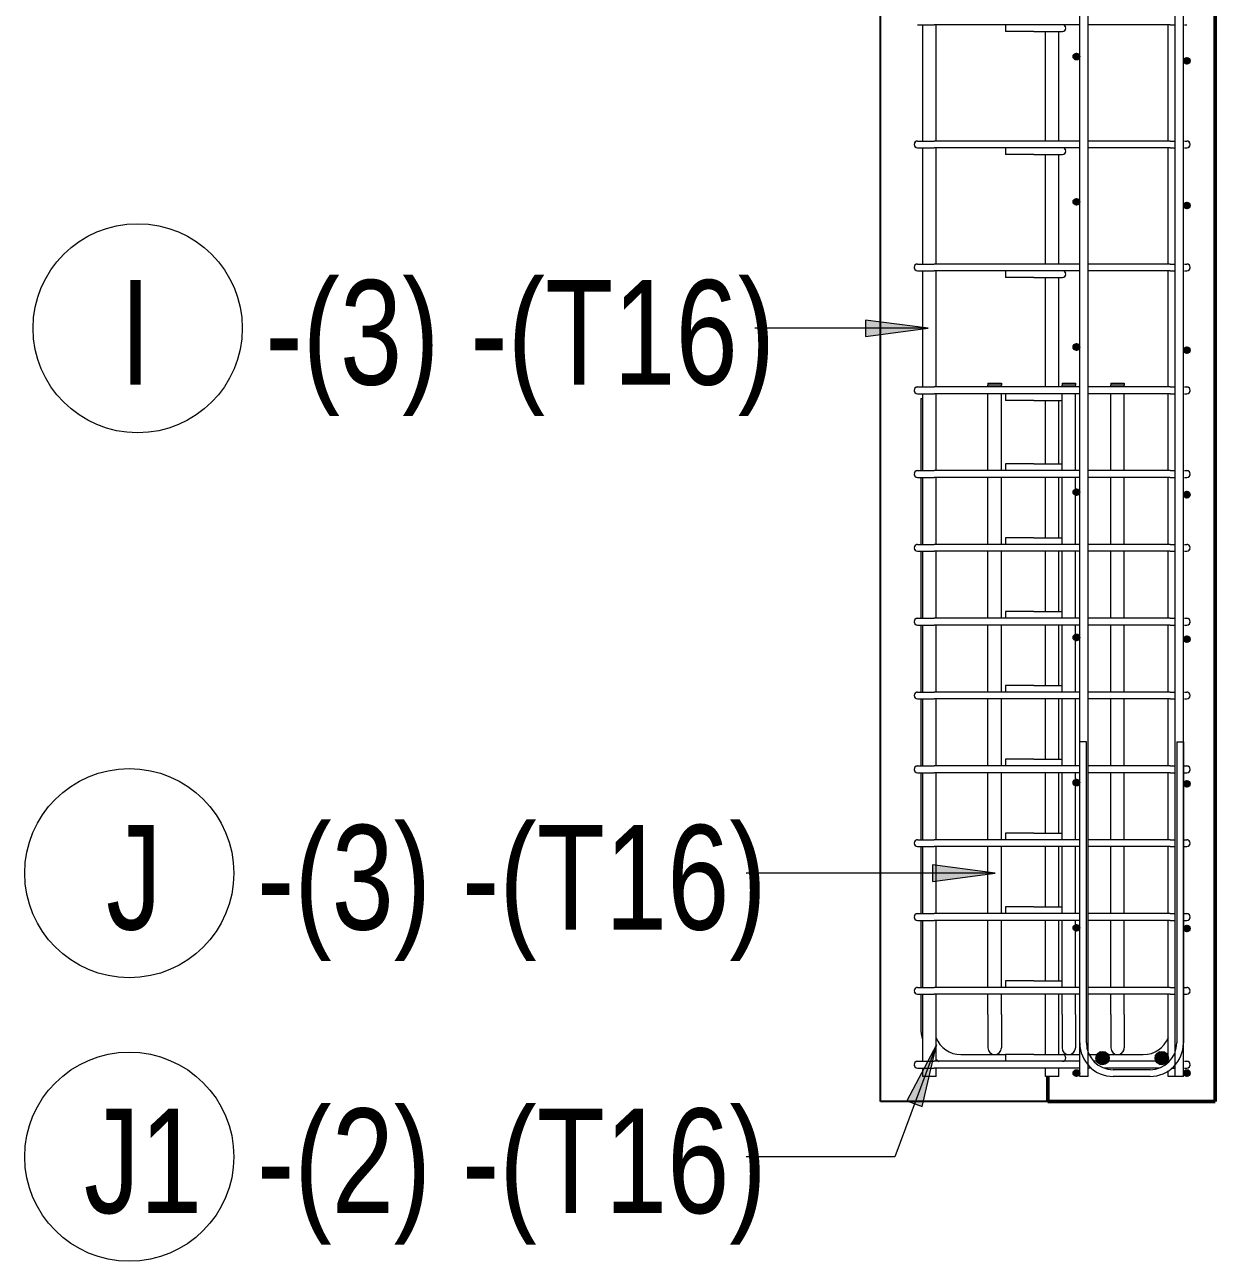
# Model space of a CAD drawing. Header units: millimetres. Extents: x 6720 to 22888, y -3063 to 10060.
# Drawn here: x 21464 to 22888, y -1586 to -108 of the extents above; entities that cross this region are included whole.
import ezdxf

# ---------------------------------------------------------------- set-up
doc = ezdxf.new("R2010")
doc.units = ezdxf.units.MM
for name, color, linetype, lineweight in [('A-WALL', 113, 'Continuous', 25), ('S-RBAR', 171, 'Continuous', 18), ('S-RBAR-IDEN', 171, 'Continuous', 9)]:
    doc.layers.add(name, color=color, linetype=linetype, lineweight=lineweight)
doc.styles.add('Nirmala UI Semilight', font='NirmalaS.ttf', dxfattribs={"width": 0.8, "height": 125})

# ---------------------------------------------------------------- blocks, each defined once
blk = doc.blocks.new('M_Rebar Tag_rfa MARK - ARROW-794226-Elevation Right 2')
at = {"layer": 'S-RBAR-IDEN'}
blk.add_circle((10317.4, 1169), 125, dxfattribs=at)

msp = doc.modelspace()

# ---------------------------------------------------------------- hatches: boundary and pattern name
at = {"layer": 'S-RBAR'}
for points in [[(22721.7, -150.1), (22725.7, -146.1), (22721.7, -142.1), (22717.7, -146.1), (22718.3, -146.7)], [(22853.7, -155.2), (22857.7, -151.2), (22853.7, -147.2), (22849.7, -151.2)], [(22721.7, -323.7), (22725.7, -319.7), (22721.7, -315.7), (22717.7, -319.7)], [(22853.7, -328), (22857.7, -324), (22853.7, -320), (22849.7, -324)], [(22721.7, -497.2), (22725.7, -493.2), (22721.7, -489.2), (22717.7, -493.2)], [(22853.7, -500.9), (22857.7, -496.9), (22853.7, -492.9), (22849.7, -496.9)], [(22721.7, -670.8), (22725.7, -666.8), (22721.7, -662.8), (22717.7, -666.8)], [(22853.7, -673.7), (22857.7, -669.7), (22853.7, -665.7), (22849.7, -669.7)], [(22721.7, -844.3), (22725.7, -840.3), (22721.7, -836.3), (22717.7, -840.3)], [(22853.7, -846.5), (22857.7, -842.5), (22853.7, -838.5), (22849.7, -842.5)], [(22721.7, -1017.9), (22725.7, -1013.9), (22721.7, -1009.9), (22717.7, -1013.9)], [(22853.7, -1019.3), (22857.7, -1015.3), (22853.7, -1011.3), (22849.7, -1015.3)], [(22721.7, -1191.4), (22725.7, -1187.4), (22721.7, -1183.4), (22717.7, -1187.4)], [(22853.7, -1192.2), (22857.7, -1188.2), (22853.7, -1184.2), (22849.7, -1188.2)], [(22750.4, -1350.9), (22759.4, -1348), (22759.4, -1338.5), (22750.4, -1335.6), (22744.9, -1343.2)], [(22821.3, -1350.9), (22830.2, -1348), (22830.2, -1338.5), (22821.3, -1335.6), (22815.7, -1343.2)], [(22721.7, -1365), (22725.7, -1361), (22721.7, -1357), (22717.7, -1361)], [(22853.7, -1365), (22857.7, -1361), (22853.7, -1357), (22849.7, -1361)]]:
    msp.add_hatch(color=256, dxfattribs=at).paths.add_polyline_path(points)
h = msp.add_hatch(color=256, dxfattribs=at)
edge = h.paths.add_edge_path()
edge.add_arc((22721.7, -146.1), 4, 0, 360)
h = msp.add_hatch(color=256, dxfattribs=at)
edge = h.paths.add_edge_path()
edge.add_arc((22853.7, -151.2), 4, 0, 360)
h = msp.add_hatch(color=256, dxfattribs=at)
edge = h.paths.add_edge_path()
edge.add_arc((22721.7, -319.7), 4, 0, 360)
h = msp.add_hatch(color=256, dxfattribs=at)
edge = h.paths.add_edge_path()
edge.add_arc((22853.7, -324), 4, 0, 360)
h = msp.add_hatch(color=256, dxfattribs=at)
edge = h.paths.add_edge_path()
edge.add_arc((22721.7, -493.2), 4, 0, 360)
h = msp.add_hatch(color=256, dxfattribs=at)
edge = h.paths.add_edge_path()
edge.add_arc((22853.7, -496.9), 4, 0, 360)
h = msp.add_hatch(color=256, dxfattribs=at)
edge = h.paths.add_edge_path()
edge.add_arc((22721.7, -666.8), 4, 0, 360)
h = msp.add_hatch(color=256, dxfattribs=at)
edge = h.paths.add_edge_path()
edge.add_arc((22853.7, -669.7), 4, 0, 360)
h = msp.add_hatch(color=256, dxfattribs=at)
edge = h.paths.add_edge_path()
edge.add_arc((22721.7, -840.3), 4, 0, 360)
h = msp.add_hatch(color=256, dxfattribs=at)
edge = h.paths.add_edge_path()
edge.add_arc((22853.7, -842.5), 4, 0, 360)
h = msp.add_hatch(color=256, dxfattribs=at)
edge = h.paths.add_edge_path()
edge.add_arc((22721.7, -1013.9), 4, 0, 360)
h = msp.add_hatch(color=256, dxfattribs=at)
edge = h.paths.add_edge_path()
edge.add_arc((22853.7, -1015.3), 4, 0, 360)
h = msp.add_hatch(color=256, dxfattribs=at)
edge = h.paths.add_edge_path()
edge.add_arc((22721.7, -1187.4), 4, 0, 360)
h = msp.add_hatch(color=256, dxfattribs=at)
edge = h.paths.add_edge_path()
edge.add_arc((22853.7, -1188.2), 4, 0, 360)
h = msp.add_hatch(color=256, dxfattribs=at)
edge = h.paths.add_edge_path()
edge.add_arc((22752.9, -1343.2), 8, 0, 360)
h = msp.add_hatch(color=256, dxfattribs=at)
edge = h.paths.add_edge_path()
edge.add_arc((22823.7, -1343.2), 8, 0, 360)
h = msp.add_hatch(color=256, dxfattribs=at)
edge = h.paths.add_edge_path()
edge.add_arc((22721.7, -1361), 4, 0, 360)
h = msp.add_hatch(color=256, dxfattribs=at)
edge = h.paths.add_edge_path()
edge.add_arc((22853.7, -1361), 4, 0, 360)
at = {"layer": 'S-RBAR-IDEN'}
for points in [[(22544.6, -470.8), (22469.6, -461), (22469.6, -480.7)], [(22624.6, -1122.1), (22549.6, -1112.3), (22549.6, -1132)], [(22554.3, -1327.3), (22519, -1394.2), (22537.5, -1401.1)]]:
    msp.add_hatch(color=256, dxfattribs=at).paths.add_polyline_path(points)

# ---------------------------------------------------------------- linework, layer by layer
at = {"layer": 'A-WALL', "lineweight": 50}
for p, q in [((22887.7, -1395), (22887.7, 1473.2)), ((22687.7, -1365), (22687.7, -1395)), ((22687.7, -1395), (22887.7, -1395))]:
    msp.add_line(p, q, dxfattribs=at)
at = {"layer": 'A-WALL'}
for p, q in [((22487.7, -1395), (22487.7, 777)), ((22687.7, -1395), (22487.7, -1395))]:
    msp.add_line(p, q, dxfattribs=at)
at = {"layer": 'S-RBAR'}
for p, q in [((22725.8, -1365), (22725.8, 7670)), ((22735.8, -1365), (22735.8, 7670)), ((22839.6, -1365), (22839.6, 7630)), ((22849.6, -1365), (22849.6, 7630)), ((22531.7, -108), (22551.7, -108)), ((22538, -247), (22538, -108)), ((22725.8, -108), (22551.7, -108)), ((22554, -247), (22554, -108)), ((22636.9, -108), (22636.9, -116)), ((22670.9, -116), (22636.9, -116)), ((22670.9, -116), (22705, -116)), ((22684.7, -247), (22684.7, -116)), ((22700.7, -247), (22700.7, -116)), ((22833.7, -108), (22735.8, -108)), ((22831.4, -247), (22831.4, -108)), ((22833.7, -108), (22840.1, -108)), ((22850.8, -108), (22853.7, -108)), ((22721.7, -142.1), (22717.7, -146.1)), ((22717.7, -146.1), (22718.3, -146.7)), ((22718.3, -146.7), (22721.7, -150.1)), ((22725.7, -146.1), (22721.7, -142.1)), ((22721.7, -150.1), (22725.7, -146.1)), ((22853.7, -147.2), (22849.7, -151.2)), ((22857.7, -151.2), (22853.7, -147.2)), ((22849.7, -151.2), (22853.7, -155.2)), ((22853.7, -155.2), (22857.7, -151.2)), ((22531.7, -247), (22551.7, -247)), ((22725.8, -247), (22551.7, -247)), ((22833.7, -247), (22735.8, -247)), ((22833.7, -247), (22840.1, -247)), ((22850.8, -247), (22853.7, -247)), ((22531.7, -255), (22551.7, -255)), ((22538, -394), (22538, -255)), ((22725.8, -255), (22551.7, -255)), ((22554, -394), (22554, -255)), ((22636.9, -255), (22636.9, -263)), ((22670.9, -263), (22636.9, -263)), ((22670.9, -263), (22705, -263)), ((22684.7, -394), (22684.7, -263)), ((22700.7, -394), (22700.7, -263)), ((22833.7, -255), (22735.8, -255)), ((22831.4, -394), (22831.4, -255)), ((22833.7, -255), (22840.1, -255)), ((22850.8, -255), (22853.7, -255)), ((22721.7, -315.7), (22717.7, -319.7)), ((22717.7, -319.7), (22721.7, -323.7)), ((22725.7, -319.7), (22721.7, -315.7)), ((22721.7, -323.7), (22725.7, -319.7)), ((22853.7, -320), (22849.7, -324)), ((22849.7, -324), (22853.7, -328)), ((22857.7, -324), (22853.7, -320)), ((22853.7, -328), (22857.7, -324)), ((22531.7, -394), (22551.7, -394)), ((22725.8, -394), (22551.7, -394)), ((22833.7, -394), (22735.8, -394)), ((22833.7, -394), (22840.1, -394)), ((22850.8, -394), (22853.7, -394)), ((22531.7, -402), (22551.7, -402)), ((22538, -541), (22538, -402)), ((22725.8, -402), (22551.7, -402)), ((22554, -541), (22554, -402)), ((22636.9, -402), (22636.9, -410)), ((22670.9, -410), (22636.9, -410)), ((22670.9, -410), (22705, -410)), ((22684.7, -541), (22684.7, -410)), ((22700.7, -541), (22700.7, -410)), ((22833.7, -402), (22735.8, -402)), ((22831.4, -541), (22831.4, -402)), ((22833.7, -402), (22840.1, -402)), ((22850.8, -402), (22853.7, -402)), ((22721.7, -489.2), (22717.7, -493.2)), ((22717.7, -493.2), (22721.7, -497.2)), ((22725.7, -493.2), (22721.7, -489.2)), ((22721.7, -497.2), (22725.7, -493.2)), ((22853.7, -492.9), (22849.7, -496.9)), ((22849.7, -496.9), (22853.7, -500.9)), ((22857.7, -496.9), (22853.7, -492.9)), ((22853.7, -500.9), (22857.7, -496.9)), ((22531.7, -541), (22551.7, -541)), ((22725.8, -541), (22551.7, -541)), ((22616, -536.4), (22616, -538.9)), ((22616, -536.4), (22632, -536.4)), ((22632, -538.9), (22616, -538.9)), ((22616, -541), (22616, -538.9)), ((22632, -536.4), (22632, -538.9)), ((22632, -541), (22632, -538.9)), ((22704.5, -536.4), (22704.5, -538.9)), ((22704.5, -536.4), (22720.5, -536.4)), ((22720.5, -538.9), (22704.5, -538.9)), ((22704.5, -541), (22704.5, -538.9)), ((22720.5, -536.4), (22720.5, -538.9)), ((22720.5, -541), (22720.5, -538.9)), ((22833.7, -541), (22735.8, -541)), ((22762.9, -536.4), (22762.9, -538.9)), ((22762.9, -536.4), (22778.9, -536.4)), ((22778.9, -538.9), (22762.9, -538.9)), ((22762.9, -541), (22762.9, -538.9)), ((22778.9, -536.4), (22778.9, -538.9)), ((22778.9, -541), (22778.9, -538.9)), ((22833.7, -541), (22840.1, -541)), ((22850.8, -541), (22853.7, -541)), ((22531.7, -549), (22551.7, -549)), ((22535.7, -554.9), (22535.7, -641)), ((22535.7, -554.9), (22538, -554.9)), ((22538, -641), (22538, -549)), ((22725.8, -549), (22551.7, -549)), ((22554, -641), (22554, -549)), ((22616, -641), (22616, -549)), ((22632, -641), (22632, -549)), ((22636.9, -549), (22636.9, -557)), ((22670.9, -557), (22636.9, -557)), ((22670.9, -557), (22705, -557)), ((22684.7, -633), (22684.7, -557)), ((22700.7, -633), (22700.7, -557)), ((22704.5, -641), (22704.5, -549)), ((22720.5, -641), (22720.5, -549)), ((22833.7, -549), (22735.8, -549)), ((22762.9, -641), (22762.9, -549)), ((22778.9, -641), (22778.9, -549)), ((22831.4, -641), (22831.4, -549)), ((22833.7, -549), (22840.1, -549)), ((22849.7, -641), (22849.7, -554.9)), ((22850.8, -549), (22853.7, -549)), ((22670.9, -633), (22636.9, -633)), ((22636.9, -633), (22636.9, -641)), ((22670.9, -633), (22705, -633)), ((22531.7, -641), (22551.7, -641)), ((22531.7, -649), (22551.7, -649)), ((22535.7, -649), (22535.7, -729.3)), ((22538, -729.3), (22538, -649)), ((22725.8, -641), (22551.7, -641)), ((22725.8, -649), (22551.7, -649)), ((22554, -729.3), (22554, -649)), ((22616, -729.3), (22616, -649)), ((22632, -729.3), (22632, -649)), ((22684.7, -721.1), (22684.7, -649)), ((22700.7, -721.1), (22700.7, -649)), ((22704.5, -729.3), (22704.5, -649)), ((22720.5, -729.3), (22720.5, -649)), ((22833.7, -641), (22735.8, -641)), ((22833.7, -649), (22735.8, -649)), ((22762.9, -729.3), (22762.9, -649)), ((22778.9, -729.3), (22778.9, -649)), ((22831.4, -729.3), (22831.4, -649)), ((22833.7, -641), (22840.1, -641)), ((22833.7, -649), (22840.1, -649)), ((22849.7, -729.3), (22849.7, -649)), ((22850.8, -641), (22853.7, -641)), ((22850.8, -649), (22853.7, -649)), ((22721.7, -662.8), (22717.7, -666.8)), ((22725.7, -666.8), (22721.7, -662.8)), ((22717.7, -666.8), (22721.7, -670.8)), ((22721.7, -670.8), (22725.7, -666.8)), ((22853.7, -665.7), (22849.7, -669.7)), ((22849.7, -669.7), (22853.7, -673.7)), ((22857.7, -669.7), (22853.7, -665.7)), ((22853.7, -673.7), (22857.7, -669.7)), ((22670.9, -721.3), (22636.9, -721.3)), ((22636.9, -721.3), (22636.9, -729.3)), ((22670.9, -721.3), (22705, -721.3)), ((22531.7, -729.3), (22551.7, -729.3)), ((22531.7, -737.3), (22551.7, -737.3)), ((22535.7, -737.3), (22535.7, -817.5)), ((22538, -817.5), (22538, -737.3)), ((22725.8, -729.3), (22551.7, -729.3)), ((22725.8, -737.3), (22551.7, -737.3)), ((22554, -817.5), (22554, -737.3)), ((22616, -817.5), (22616, -737.3)), ((22632, -817.5), (22632, -737.3)), ((22684.7, -809.5), (22684.7, -737.3)), ((22700.7, -809.5), (22700.7, -737.3)), ((22704.5, -817.5), (22704.5, -737.3)), ((22720.5, -817.5), (22720.5, -737.3)), ((22833.7, -729.3), (22735.8, -729.3)), ((22833.7, -737.3), (22735.8, -737.3)), ((22762.9, -817.5), (22762.9, -737.3)), ((22778.9, -817.5), (22778.9, -737.3)), ((22831.4, -817.5), (22831.4, -737.3)), ((22833.7, -729.3), (22840.1, -729.3)), ((22833.7, -737.3), (22840.1, -737.3)), ((22849.7, -817.5), (22849.7, -737.3)), ((22850.8, -729.3), (22853.7, -729.3)), ((22850.8, -737.3), (22853.7, -737.3)), ((22670.9, -809.5), (22636.9, -809.5)), ((22636.9, -809.5), (22636.9, -817.5)), ((22670.9, -809.5), (22705, -809.5)), ((22531.7, -817.5), (22551.7, -817.5)), ((22531.7, -825.5), (22551.7, -825.5)), ((22535.7, -825.5), (22535.7, -905.8)), ((22538, -905.8), (22538, -825.5)), ((22725.8, -817.5), (22551.7, -817.5)), ((22725.8, -825.5), (22551.7, -825.5)), ((22554, -905.8), (22554, -825.5)), ((22616, -905.8), (22616, -825.5)), ((22632, -905.8), (22632, -825.5)), ((22684.7, -897.8), (22684.7, -825.5)), ((22700.7, -897.8), (22700.7, -825.5)), ((22704.5, -905.8), (22704.5, -825.5)), ((22720.5, -905.8), (22720.5, -825.5)), ((22833.7, -817.5), (22735.8, -817.5)), ((22833.7, -825.5), (22735.8, -825.5)), ((22762.9, -905.8), (22762.9, -825.5)), ((22778.9, -905.8), (22778.9, -825.5)), ((22831.4, -905.8), (22831.4, -825.5)), ((22833.7, -817.5), (22840.1, -817.5)), ((22833.7, -825.5), (22840.1, -825.5)), ((22849.7, -905.8), (22849.7, -825.5)), ((22850.8, -817.5), (22853.7, -817.5)), ((22850.8, -825.5), (22853.7, -825.5)), ((22721.7, -836.3), (22717.7, -840.3)), ((22717.7, -840.3), (22721.7, -844.3)), ((22725.7, -840.3), (22721.7, -836.3)), ((22721.7, -844.3), (22725.7, -840.3)), ((22853.7, -838.5), (22849.7, -842.5)), ((22857.7, -842.5), (22853.7, -838.5)), ((22849.7, -842.5), (22853.7, -846.5)), ((22853.7, -846.5), (22857.7, -842.5)), ((22670.9, -897.8), (22636.9, -897.8)), ((22636.9, -897.8), (22636.9, -905.8)), ((22670.9, -897.8), (22705, -897.8)), ((22531.7, -905.8), (22551.7, -905.8)), ((22531.7, -913.8), (22551.7, -913.8)), ((22535.7, -913.8), (22535.7, -994)), ((22538, -994), (22538, -913.8)), ((22725.8, -905.8), (22551.7, -905.8)), ((22725.8, -913.8), (22551.7, -913.8)), ((22554, -994), (22554, -913.8)), ((22616, -994), (22616, -913.8)), ((22632, -994), (22632, -913.8)), ((22684.7, -986), (22684.7, -913.8)), ((22700.7, -986), (22700.7, -913.8)), ((22704.5, -994), (22704.5, -913.8)), ((22720.5, -994), (22720.5, -913.8)), ((22833.7, -905.8), (22735.8, -905.8)), ((22833.7, -913.8), (22735.8, -913.8)), ((22762.9, -994), (22762.9, -913.8)), ((22778.9, -994), (22778.9, -913.8)), ((22831.4, -994), (22831.4, -913.8)), ((22833.7, -905.8), (22840.1, -905.8)), ((22833.7, -913.8), (22840.1, -913.8)), ((22849.7, -965), (22849.7, -913.8)), ((22850.8, -905.8), (22853.7, -905.8)), ((22850.8, -913.8), (22853.7, -913.8)), ((22733.7, -965), (22725.7, -965)), ((22725.7, -1325), (22725.7, -965)), ((22733.7, -1325), (22733.7, -965)), ((22841.7, -965), (22841.7, -1325)), ((22841.7, -965), (22849.7, -965)), ((22849.7, -965), (22849.7, -1325)), ((22670.9, -986), (22636.9, -986)), ((22636.9, -986), (22636.9, -994)), ((22670.9, -986), (22705, -986)), ((22531.7, -994), (22551.7, -994)), ((22531.7, -1002), (22551.7, -1002)), ((22535.7, -1002), (22535.7, -1082.3)), ((22538, -1082.3), (22538, -1002)), ((22725.7, -994), (22551.7, -994)), ((22725.7, -1002), (22551.7, -1002)), ((22554, -1082.3), (22554, -1002)), ((22616, -1082.3), (22616, -1002)), ((22632, -1082.3), (22632, -1002)), ((22684.7, -1074.3), (22684.7, -1002)), ((22700.7, -1074.3), (22700.7, -1002)), ((22704.5, -1082.3), (22704.5, -1002)), ((22720.5, -1082.3), (22720.5, -1002)), ((22833.7, -994), (22735.8, -994)), ((22833.7, -1002), (22735.8, -1002)), ((22762.9, -1082.3), (22762.9, -1002)), ((22778.9, -1082.3), (22778.9, -1002)), ((22831.4, -1082.3), (22831.4, -1002)), ((22833.7, -994), (22840.1, -994)), ((22833.7, -1002), (22840.1, -1002)), ((22850.9, -994), (22853.7, -994)), ((22850.9, -1002), (22853.7, -1002)), ((22721.7, -1009.9), (22717.7, -1013.9)), ((22717.7, -1013.9), (22721.7, -1017.9)), ((22725.7, -1013.9), (22721.7, -1009.9)), ((22721.7, -1017.9), (22725.7, -1013.9)), ((22853.7, -1011.3), (22849.7, -1015.3)), ((22849.7, -1015.3), (22853.7, -1019.3)), ((22857.7, -1015.3), (22853.7, -1011.3)), ((22853.7, -1019.3), (22857.7, -1015.3)), ((22670.9, -1074.3), (22636.9, -1074.3)), ((22636.9, -1074.3), (22636.9, -1082.3)), ((22670.9, -1074.3), (22705, -1074.3)), ((22531.7, -1082.3), (22551.7, -1082.3)), ((22531.7, -1090.3), (22551.7, -1090.3)), ((22535.7, -1090.3), (22535.7, -1170.5)), ((22538, -1170.5), (22538, -1090.3)), ((22725.7, -1082.3), (22551.7, -1082.3)), ((22725.7, -1090.3), (22551.7, -1090.3)), ((22554, -1170.5), (22554, -1090.3)), ((22616, -1170.5), (22616, -1090.3)), ((22632, -1170.5), (22632, -1090.3)), ((22684.7, -1162.5), (22684.7, -1090.3)), ((22700.7, -1162.5), (22700.7, -1090.3)), ((22704.5, -1170.5), (22704.5, -1090.3)), ((22720.5, -1170.5), (22720.5, -1090.3)), ((22833.7, -1082.3), (22735.8, -1082.3)), ((22833.7, -1090.3), (22735.8, -1090.3)), ((22762.9, -1170.5), (22762.9, -1090.3)), ((22778.9, -1170.5), (22778.9, -1090.3)), ((22831.4, -1170.5), (22831.4, -1090.3)), ((22833.7, -1082.3), (22840.1, -1082.3)), ((22833.7, -1090.3), (22840.1, -1090.3)), ((22850.9, -1082.3), (22853.7, -1082.3)), ((22850.9, -1090.3), (22853.7, -1090.3)), ((22670.9, -1162.5), (22636.9, -1162.5)), ((22636.9, -1162.5), (22636.9, -1170.5)), ((22670.9, -1162.5), (22705, -1162.5)), ((22531.7, -1170.5), (22551.7, -1170.5)), ((22531.7, -1178.5), (22551.7, -1178.5)), ((22535.7, -1178.5), (22535.7, -1258.8)), ((22538, -1258.8), (22538, -1178.5)), ((22725.7, -1170.5), (22551.7, -1170.5)), ((22725.7, -1178.5), (22551.7, -1178.5)), ((22554, -1258.8), (22554, -1178.5)), ((22616, -1258.8), (22616, -1178.5)), ((22632, -1258.8), (22632, -1178.5)), ((22684.7, -1250.8), (22684.7, -1178.5)), ((22700.7, -1250.8), (22700.7, -1178.5)), ((22704.5, -1258.8), (22704.5, -1178.5)), ((22720.5, -1258.8), (22720.5, -1178.5)), ((22833.7, -1170.5), (22735.8, -1170.5)), ((22833.7, -1178.5), (22735.8, -1178.5)), ((22762.9, -1258.8), (22762.9, -1178.5)), ((22778.9, -1258.8), (22778.9, -1178.5)), ((22831.4, -1258.8), (22831.4, -1178.5)), ((22833.7, -1170.5), (22840.1, -1170.5)), ((22833.7, -1178.5), (22840.1, -1178.5)), ((22850.9, -1170.5), (22853.7, -1170.5)), ((22850.9, -1178.5), (22853.7, -1178.5)), ((22721.7, -1183.4), (22717.7, -1187.4)), ((22717.7, -1187.4), (22721.7, -1191.4)), ((22725.7, -1187.4), (22721.7, -1183.4)), ((22721.7, -1191.4), (22725.7, -1187.4)), ((22853.7, -1184.2), (22849.7, -1188.2)), ((22849.7, -1188.2), (22853.7, -1192.2)), ((22857.7, -1188.2), (22853.7, -1184.2)), ((22853.7, -1192.2), (22857.7, -1188.2)), ((22670.9, -1250.8), (22636.9, -1250.8)), ((22636.9, -1250.8), (22636.9, -1258.8)), ((22670.9, -1250.8), (22705, -1250.8)), ((22531.7, -1258.8), (22551.7, -1258.8)), ((22531.7, -1266.8), (22551.7, -1266.8)), ((22535.7, -1266.8), (22535.7, -1307)), ((22538, -1347), (22538, -1266.8)), ((22725.7, -1258.8), (22551.7, -1258.8)), ((22725.7, -1266.8), (22551.7, -1266.8)), ((22554, -1347), (22554, -1266.8)), ((22616, -1290.9), (22616, -1266.8)), ((22632, -1290.9), (22632, -1266.8)), ((22684.7, -1339), (22684.7, -1266.8)), ((22700.7, -1339), (22700.7, -1266.8)), ((22704.5, -1290.9), (22704.5, -1266.8)), ((22720.5, -1290.9), (22720.5, -1266.8)), ((22833.7, -1258.8), (22735.8, -1258.8)), ((22833.7, -1266.8), (22735.8, -1266.8)), ((22762.9, -1290.9), (22762.9, -1266.8)), ((22778.9, -1290.9), (22778.9, -1266.8)), ((22831.4, -1347), (22831.4, -1266.8)), ((22833.7, -1258.8), (22840.1, -1258.8)), ((22833.7, -1266.8), (22840.1, -1266.8)), ((22850.9, -1258.8), (22853.7, -1258.8)), ((22850.9, -1266.8), (22853.7, -1266.8)), ((22616, -1290.9), (22616, -1330.9)), ((22632, -1290.9), (22632, -1330.9)), ((22704.5, -1290.9), (22704.5, -1330.9)), ((22720.5, -1290.9), (22720.5, -1330.9)), ((22762.9, -1290.9), (22762.9, -1330.9)), ((22778.9, -1290.9), (22778.9, -1330.9)), ((22583.7, -1339), (22636.9, -1339)), ((22670.9, -1339), (22636.9, -1339)), ((22636.9, -1339), (22636.9, -1347)), ((22670.9, -1339), (22705, -1339)), ((22705.3, -1339), (22725.8, -1339)), ((22737.2, -1339), (22801.7, -1339)), ((22750.4, -1335.6), (22744.9, -1343.2)), ((22744.9, -1343.2), (22750.4, -1350.9)), ((22759.4, -1338.5), (22750.4, -1335.6)), ((22759.4, -1348), (22759.4, -1338.5)), ((22821.3, -1335.6), (22815.7, -1343.2)), ((22815.7, -1343.2), (22821.3, -1350.9)), ((22830.2, -1338.5), (22821.3, -1335.6)), ((22830.2, -1348), (22830.2, -1338.5)), ((22531.7, -1347), (22551.7, -1347)), ((22531.7, -1355), (22551.7, -1355)), ((22538, -1365), (22538, -1355)), ((22725.8, -1347), (22551.7, -1347)), ((22725.8, -1355), (22551.7, -1355)), ((22554, -1365), (22554, -1355)), ((22684.7, -1365), (22684.7, -1355)), ((22700.7, -1365), (22700.7, -1355)), ((22721.7, -1357), (22717.7, -1361)), ((22725.7, -1361), (22721.7, -1357)), ((22739.7, -1355), (22735.8, -1355)), ((22832.8, -1347), (22742.6, -1347)), ((22750.4, -1350.9), (22759.4, -1348)), ((22820.2, -1355), (22755.2, -1355)), ((22809.7, -1357), (22765.7, -1357)), ((22821.3, -1350.9), (22830.2, -1348)), ((22831.4, -1365), (22831.4, -1358.4)), ((22836, -1355), (22840.1, -1355)), ((22853.7, -1357), (22849.7, -1361)), ((22850.8, -1347), (22853.7, -1347)), ((22850.8, -1355), (22853.7, -1355)), ((22857.7, -1361), (22853.7, -1357)), ((22554, -1365), (22538, -1365)), ((22700.7, -1365), (22684.7, -1365)), ((22717.7, -1361), (22721.7, -1365)), ((22721.7, -1365), (22725.7, -1361)), ((22735.8, -1365), (22725.8, -1365)), ((22809.7, -1365), (22765.7, -1365)), ((22839.6, -1365), (22831.4, -1365)), ((22849.6, -1365), (22839.6, -1365)), ((22849.7, -1361), (22853.7, -1365)), ((22853.7, -1365), (22857.7, -1361))]:
    msp.add_line(p, q, dxfattribs=at)
for centre, radius in [((22721.7, -146.1), 4), ((22853.7, -151.2), 4), ((22721.7, -319.7), 4), ((22853.7, -324), 4), ((22721.7, -493.2), 4), ((22853.7, -496.9), 4), ((22721.7, -666.8), 4), ((22853.7, -669.7), 4), ((22721.7, -840.3), 4), ((22853.7, -842.5), 4), ((22721.7, -1013.9), 4), ((22853.7, -1015.3), 4), ((22721.7, -1187.4), 4), ((22853.7, -1188.2), 4), ((22752.9, -1343.2), 8), ((22823.7, -1343.2), 8), ((22721.7, -1361), 4), ((22853.7, -1361), 4)]:
    msp.add_circle(centre, radius, dxfattribs=at)
for centre, radius, start, end in [((22705, -112), 4, 75, 90), ((22705, -112), 4, 270, 90), ((22705, -112), 4, 15, 60), ((22705, -112), 4, 300, 345), ((22531.7, -251), 4, 90, 270), ((22531.7, -251), 4, 120, 165), ((22531.7, -251), 4, 120, 165), ((22531.7, -251), 4, 90, 105), ((22531.7, -251), 4, 90, 105), ((22853.7, -251), 4, 75, 90), ((22853.7, -251), 4, 270, 90), ((22853.7, -251), 4, 15, 60), ((22531.7, -251), 4, 195, 240), ((22531.7, -251), 4, 195, 240), ((22705, -259), 4, 75, 90), ((22705, -259), 4, 270, 90), ((22705, -259), 4, 15, 60), ((22705, -259), 4, 300, 345), ((22853.7, -251), 4, 300, 345), ((22531.7, -398), 4, 90, 270), ((22531.7, -398), 4, 120, 165), ((22531.7, -398), 4, 120, 165), ((22531.7, -398), 4, 195, 240), ((22531.7, -398), 4, 195, 240), ((22531.7, -398), 4, 90, 105), ((22531.7, -398), 4, 90, 105), ((22853.7, -398), 4, 75, 90), ((22853.7, -398), 4, 270, 90), ((22853.7, -398), 4, 15, 60), ((22853.7, -398), 4, 300, 345), ((22705, -406), 4, 75, 90), ((22705, -406), 4, 270, 90), ((22705, -406), 4, 15, 60), ((22705, -406), 4, 300, 345), ((22531.7, -545), 4, 90, 270), ((22531.7, -545), 4, 120, 165), ((22531.7, -545), 4, 120, 165), ((22531.7, -545), 4, 195, 240), ((22531.7, -545), 4, 195, 240), ((22531.7, -545), 4, 90, 105), ((22531.7, -545), 4, 90, 105), ((22853.7, -545), 4, 75, 90), ((22853.7, -545), 4, 270, 90), ((22853.7, -545), 4, 15, 60), ((22853.7, -545), 4, 300, 345), ((22531.7, -645), 4, 90, 270), ((22531.7, -645), 4, 120, 165), ((22531.7, -645), 4, 120, 165), ((22531.7, -645), 4, 195, 240), ((22531.7, -645), 4, 195, 240), ((22531.7, -645), 4, 90, 105), ((22531.7, -645), 4, 90, 105), ((22853.7, -645), 4, 75, 90), ((22853.7, -645), 4, 270, 90), ((22853.7, -645), 4, 15, 60), ((22853.7, -645), 4, 300, 345), ((22531.7, -733.3), 4, 90, 270), ((22531.7, -733.3), 4, 120, 165), ((22531.7, -733.3), 4, 120, 165), ((22531.7, -733.3), 4, 195, 240), ((22531.7, -733.3), 4, 195, 240), ((22531.7, -733.3), 4, 90, 105), ((22531.7, -733.3), 4, 90, 105), ((22853.7, -733.3), 4, 75, 90), ((22853.7, -733.3), 4, 270, 90), ((22853.7, -733.3), 4, 15, 60), ((22853.7, -733.3), 4, 300, 345), ((22531.7, -821.5), 4, 90, 270), ((22531.7, -821.5), 4, 120, 165), ((22531.7, -821.5), 4, 120, 165), ((22531.7, -821.5), 4, 195, 240), ((22531.7, -821.5), 4, 195, 240), ((22531.7, -821.5), 4, 90, 105), ((22531.7, -821.5), 4, 90, 105), ((22853.7, -821.5), 4, 75, 90), ((22853.7, -821.5), 4, 270, 90), ((22853.7, -821.5), 4, 15, 60), ((22853.7, -821.5), 4, 300, 345), ((22531.7, -909.8), 4, 90, 270), ((22531.7, -909.8), 4, 120, 165), ((22531.7, -909.8), 4, 120, 165), ((22531.7, -909.8), 4, 195, 240), ((22531.7, -909.8), 4, 195, 240), ((22531.7, -909.8), 4, 90, 105), ((22531.7, -909.8), 4, 90, 105), ((22853.7, -909.8), 4, 75, 90), ((22853.7, -909.8), 4, 270, 90), ((22853.7, -909.8), 4, 15, 60), ((22853.7, -909.8), 4, 300, 345), ((22531.7, -998), 4, 90, 270), ((22531.7, -998), 4, 120, 165), ((22531.7, -998), 4, 120, 165), ((22531.7, -998), 4, 195, 240), ((22531.7, -998), 4, 195, 240), ((22531.7, -998), 4, 90, 105), ((22531.7, -998), 4, 90, 105), ((22853.7, -998), 4, 75, 90), ((22853.7, -998), 4, 270, 90), ((22853.7, -998), 4, 15, 60), ((22853.7, -998), 4, 300, 345), ((22531.7, -1086.3), 4, 90, 270), ((22531.7, -1086.3), 4, 120, 165), ((22531.7, -1086.3), 4, 120, 165), ((22531.7, -1086.3), 4, 195, 240), ((22531.7, -1086.3), 4, 195, 240), ((22531.7, -1086.3), 4, 90, 105), ((22531.7, -1086.3), 4, 90, 105), ((22853.7, -1086.3), 4, 75, 90), ((22853.7, -1086.3), 4, 270, 90), ((22853.7, -1086.3), 4, 15, 60), ((22853.7, -1086.3), 4, 300, 345), ((22531.7, -1174.5), 4, 90, 270), ((22531.7, -1174.5), 4, 120, 165), ((22531.7, -1174.5), 4, 120, 165), ((22531.7, -1174.5), 4, 195, 240), ((22531.7, -1174.5), 4, 195, 240), ((22531.7, -1174.5), 4, 90, 105), ((22531.7, -1174.5), 4, 90, 105), ((22853.7, -1174.5), 4, 75, 90), ((22853.7, -1174.5), 4, 270, 90), ((22853.7, -1174.5), 4, 15, 60), ((22853.7, -1174.5), 4, 300, 345), ((22531.7, -1262.8), 4, 90, 270), ((22531.7, -1262.8), 4, 120, 165), ((22531.7, -1262.8), 4, 120, 165), ((22531.7, -1262.8), 4, 195, 240), ((22531.7, -1262.8), 4, 195, 240), ((22531.7, -1262.8), 4, 90, 105), ((22531.7, -1262.8), 4, 90, 105), ((22853.7, -1262.8), 4, 75, 90), ((22853.7, -1262.8), 4, 270, 90), ((22853.7, -1262.8), 4, 15, 60), ((22853.7, -1262.8), 4, 300, 345), ((22583.7, -1307), 48, 180, 197.2134), ((22583.7, -1307), 32, 200.8782, 270), ((22765.7, -1325), 40, 180, 270), ((22765.7, -1325), 32, 180, 270), ((22801.7, -1307), 32, 270, 339.1218), ((22809.7, -1325), 32, 270, 0), ((22809.7, -1325), 40, 270, 0), ((22583.7, -1307), 48, 231.4645, 236.9143), ((22624, -1330.9), 8, 180, 0), ((22624, -1330.9), 8, 210, 240), ((22624, -1330.9), 8, 300, 330), ((22624, -1330.9), 8, 345, 0), ((22712.5, -1330.9), 8, 180, 0), ((22705, -1343), 4, 270, 90), ((22712.5, -1330.9), 8, 210, 240), ((22712.5, -1330.9), 8, 300, 330), ((22712.5, -1330.9), 8, 345, 0), ((22770.9, -1330.9), 8, 180, 0), ((22770.9, -1330.9), 8, 210, 240), ((22770.9, -1330.9), 8, 300, 330), ((22770.9, -1330.9), 8, 345, 0), ((22801.7, -1307), 48, 303.0857, 308.5355), ((22531.7, -1351), 4, 90, 270), ((22531.7, -1351), 4, 120, 165), ((22531.7, -1351), 4, 120, 165), ((22531.7, -1351), 4, 195, 240), ((22531.7, -1351), 4, 195, 240), ((22531.7, -1351), 4, 90, 105), ((22531.7, -1351), 4, 90, 105), ((22853.7, -1351), 4, 75, 90), ((22853.7, -1351), 4, 270, 90), ((22853.7, -1351), 4, 15, 60), ((22853.7, -1351), 4, 300, 345)]:
    msp.add_arc(centre, radius, start, end, dxfattribs=at)
at = {"layer": 'S-RBAR-IDEN'}
for p, q in [((22544.6, -470.8), (22337.1, -470.8)), ((22544.6, -470.8), (22469.6, -461)), ((22469.6, -461), (22469.6, -480.7)), ((22469.6, -480.7), (22544.6, -470.8)), ((22624.6, -1122.1), (22327.1, -1122.1)), ((22624.6, -1122.1), (22549.6, -1112.3)), ((22549.6, -1112.3), (22549.6, -1132)), ((22549.6, -1132), (22624.6, -1122.1)), ((22554.3, -1327.3), (22504.8, -1461)), ((22554.3, -1327.3), (22519, -1394.2)), ((22537.5, -1401.1), (22554.3, -1327.3)), ((22519, -1394.2), (22537.5, -1401.1)), ((22504.8, -1461), (22327.1, -1461))]:
    msp.add_line(p, q, dxfattribs=at)

# ---------------------------------------------------------------- block references
for p in [(11282.1, -1639.8), (11272.1, -2291.1), (11272.1, -2630)]:
    msp.add_blockref('M_Rebar Tag_rfa MARK - ARROW-794226-Elevation Right 2', p, dxfattribs=at)

# ---------------------------------------------------------------- texts
at = {"layer": 'S-RBAR-IDEN', "char_height": 125, "attachment_point": 1, "style": 'Nirmala UI Semilight'}
for s, insert, width in [('I', (21578.3, -413.2), 41.688), ('-(3) -(T16)', (21752.3, -413.2), 705.485), ('-(3) -(T16)', (21742.3, -1064.5), 705.485), ('J', (21561.7, -1064.5), 57.721), ('J1', (21535.3, -1403.4), 121.856), ('-(2) -(T16)', (21742.3, -1403.4), 705.485)]:
    msp.add_mtext(s, dxfattribs=dict(at, insert=insert, width=width))

doc.saveas('drawing.dxf')
